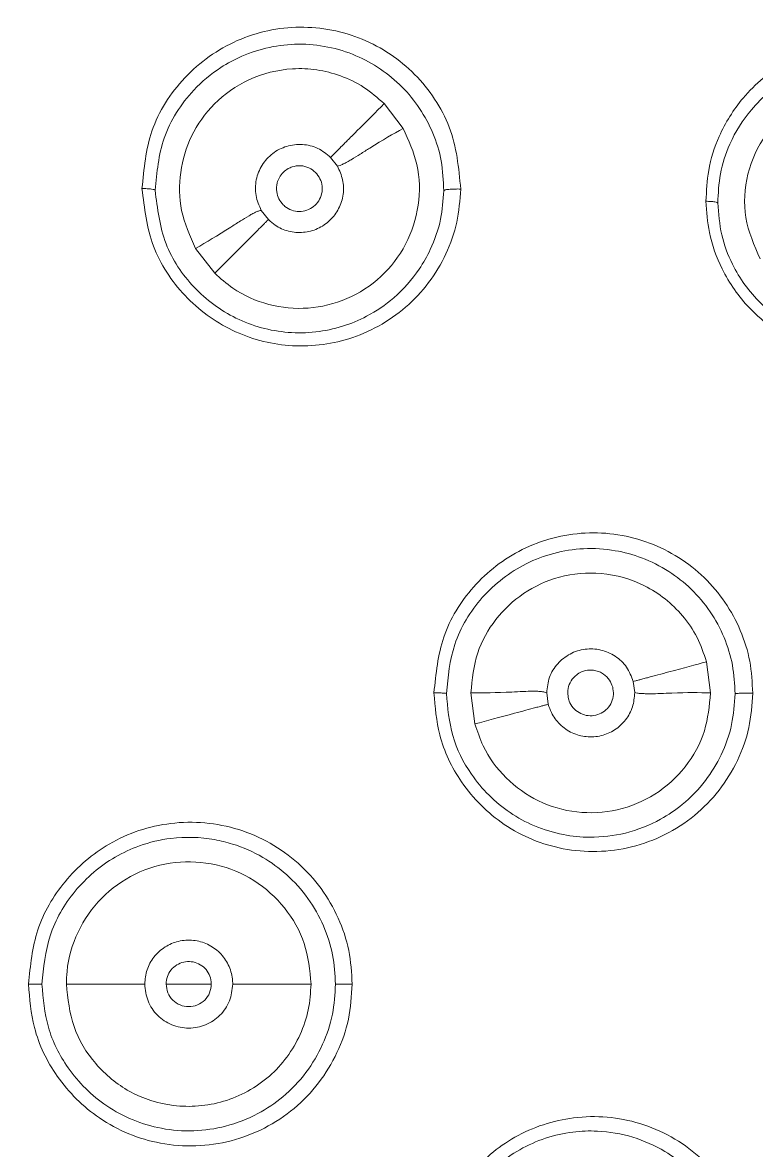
# Model space of a CAD drawing. Extents: x 11377 to 14537, y 53 to 2368.
# Drawn here: x 12583.57 to 12598.57, y 973.21 to 996.26 of the extents above; entities that cross this region are included whole.
import ezdxf

# ---------------------------------------------------------------- set-up
doc = ezdxf.new("R2010")
doc.units = 0
doc.header["$LTSCALE"] = 10
doc.header["$MEASUREMENT"] = 0
doc.layers.get('0').update_dxf_attribs({"linetype": 'CONTINUOUS'})

# ---------------------------------------------------------------- blocks, each defined once
blk = doc.blocks.new('TYJKT')
at = {"color": 7, "linetype": 'Continuous', "lineweight": 15}
for p, q in [((5050.808, 1209.645), (5050.416, 1210.154)), ((5049.322, 1209.056), (5049.463, 1208.875)), ((5048.05, 1207.784), (5047.905, 1207.972)), ((5046.564, 1207.195), (5046.954, 1206.687)), ((5057.089, 1198.109), (5057.004, 1198.746)), ((5055.508, 1198.342), (5055.539, 1198.115)), ((5052.189, 1198.109), (5052.272, 1197.475)), ((5053.77, 1197.876), (5053.739, 1198.112))]:
    blk.add_line(p, q, dxfattribs=at)
at = {"color": 8, "linetype": 'Continuous', "lineweight": 15}
blk.add_line((5045.961, 1192.152), (5046.883, 1192.152), dxfattribs=at)
at = {"color": 7, "linetype": 'Continuous', "lineweight": 15}
for radius in [44.127, 43.878, 43.682]:
    blk.add_circle((5032.423, 1192.156), radius, dxfattribs=at)
for points, knots in [([(5080.32, 1192.19), (5080.29, 1193.747), (5080.23, 1196.901), (5079.518, 1201.498), (5078.451, 1205.833), (5077.094, 1209.743), (5075.553, 1213.227), (5073.81, 1216.469), (5071.923, 1219.421), (5069.945, 1222.064), (5067.988, 1224.356), (5065.967, 1226.452), (5063.903, 1228.346), (5061.808, 1230.058), (5059.708, 1231.593), (5057.477, 1233.043), (5055.158, 1234.372), (5052.92, 1235.494), (5051.189, 1236.256), (5050.016, 1236.728), (5049.309, 1236.999), (5048.718, 1237.215), (5048.212, 1237.394), (5047.62, 1237.597), (5046.753, 1237.879), (5045.449, 1238.271), (5043.682, 1238.737), (5041.441, 1239.229), (5038.718, 1239.673), (5035.657, 1240), (5033.502, 1240.029), (5032.422, 1240.044)], [0, 0, 0, 0, 0.062035, 0.125678, 0.18495, 0.239868, 0.290447, 0.336696, 0.386473, 0.430011, 0.468196, 0.506555, 0.546043, 0.579817, 0.614377, 0.649724, 0.685856, 0.720887, 0.749474, 0.761229, 0.77129, 0.779657, 0.78633, 0.792694, 0.804595, 0.822686, 0.846968, 0.877442, 0.914107, 0.956964, 1, 1, 1, 1]), ([(5032.423, 1239.954), (5032.654, 1239.953), (5033.116, 1239.951), (5033.807, 1239.935), (5034.497, 1239.911), (5035.186, 1239.876), (5035.872, 1239.832), (5036.556, 1239.777), (5037.238, 1239.714), (5037.917, 1239.641), (5038.594, 1239.558), (5039.268, 1239.466), (5039.939, 1239.365), (5040.607, 1239.254), (5041.272, 1239.135), (5043.194, 1238.761), (5046.507, 1237.93), (5050.945, 1236.334), (5055.335, 1234.237), (5059.42, 1231.761), (5062.735, 1229.258), (5065.11, 1227.153), (5067.427, 1224.885), (5069.962, 1222.007), (5072.295, 1218.761), (5073.932, 1216.088), (5075.078, 1213.979), (5076.058, 1211.943), (5076.827, 1210.136), (5077.435, 1208.539), (5077.922, 1207.126), (5078.359, 1205.717), (5078.747, 1204.313), (5079.087, 1202.917), (5079.38, 1201.531), (5079.628, 1200.155), (5079.833, 1198.792), (5079.995, 1197.443), (5080.117, 1196.109), (5080.199, 1194.792), (5080.245, 1193.492), (5080.245, 1192.632), (5080.245, 1192.205)], [0, 0, 0, 0, 0.009233, 0.018446, 0.02764, 0.036815, 0.04597, 0.055105, 0.064221, 0.073317, 0.082394, 0.091451, 0.100489, 0.109506, 0.118504, 0.127483, 0.187679, 0.254722, 0.315534, 0.381728, 0.44518, 0.481169, 0.508419, 0.574675, 0.634042, 0.667861, 0.699807, 0.729878, 0.758077, 0.778231, 0.798129, 0.81777, 0.837153, 0.856279, 0.875147, 0.893757, 0.912109, 0.930203, 0.948039, 0.965617, 0.982937, 1, 1, 1, 1]), ([(5066.552, 1162.157), (5069.416, 1165.416), (5071.811, 1169.088), (5075.465, 1176.96), (5076.724, 1181.159), (5078.005, 1189.742), (5078.026, 1194.126), (5076.829, 1202.721), (5075.611, 1206.933), (5072.034, 1214.84), (5069.675, 1218.535), (5064.01, 1225.109), (5060.703, 1227.987), (5053.41, 1232.692), (5049.425, 1234.518), (5041.1, 1236.97), (5036.762, 1237.596), (5028.083, 1237.596), (5023.744, 1236.97), (5015.419, 1234.518), (5011.434, 1232.691), (5004.142, 1227.986), (5000.835, 1225.108), (4995.169, 1218.534), (4992.811, 1214.839), (4989.234, 1206.932), (4988.015, 1202.721), (4986.819, 1194.125), (4986.84, 1189.742), (4988.121, 1181.158), (4989.38, 1176.959), (4993.034, 1169.087), (4995.429, 1165.415), (4998.294, 1162.156)], [0, 0, 0, 0, 0.0625, 0.0625, 0.125, 0.125, 0.1875, 0.1875, 0.25, 0.25, 0.3125, 0.3125, 0.375, 0.375, 0.4375, 0.4375, 0.5, 0.5, 0.5625, 0.5625, 0.625, 0.625, 0.6875, 0.6875, 0.75, 0.75, 0.8125, 0.8125, 0.875, 0.875, 0.9375, 0.9375, 1, 1, 1, 1]), ([(5065.923, 1162.708), (5066.068, 1162.874), (5066.357, 1163.205), (5066.78, 1163.711), (5067.197, 1164.221), (5067.606, 1164.738), (5068.007, 1165.26), (5068.4, 1165.789), (5068.786, 1166.323), (5069.163, 1166.863), (5069.989, 1168.082), (5071.192, 1170.029), (5072.652, 1172.808), (5073.928, 1175.718), (5075.012, 1178.773), (5075.879, 1181.926), (5076.734, 1186.27), (5077.193, 1191.836), (5076.738, 1198.529), (5075.298, 1205.031), (5072.958, 1211.136), (5069.854, 1216.68), (5066.144, 1221.556), (5061.894, 1225.813), (5057.07, 1229.501), (5051.605, 1232.594), (5045.564, 1234.949), (5039.104, 1236.425), (5032.423, 1236.928), (5025.741, 1236.425), (5019.281, 1234.949), (5013.24, 1232.594), (5007.775, 1229.501), (5002.952, 1225.813), (4998.701, 1221.556), (4994.991, 1216.68), (4991.887, 1211.136), (4989.547, 1205.031), (4988.107, 1198.529), (4987.652, 1191.836), (4988.111, 1186.27), (4988.966, 1181.926), (4989.833, 1178.773), (4990.917, 1175.718), (4992.192, 1172.808), (4993.652, 1170.029), (4994.948, 1167.933), (4995.98, 1166.429), (4996.677, 1165.469), (4997.399, 1164.528), (4998.145, 1163.606), (4998.663, 1163.007), (4998.922, 1162.708)], [0, 0, 0, 0, 0.003229, 0.006456, 0.009681, 0.012905, 0.016128, 0.019352, 0.022577, 0.025803, 0.029032, 0.044201, 0.059373, 0.07509, 0.090809, 0.106933, 0.12306, 0.155772, 0.188607, 0.221197, 0.253189, 0.284268, 0.314175, 0.342874, 0.372343, 0.403057, 0.434778, 0.467206, 0.5, 0.532794, 0.565223, 0.596943, 0.627658, 0.657126, 0.685825, 0.715732, 0.746811, 0.778804, 0.811393, 0.844229, 0.876941, 0.893065, 0.909192, 0.924908, 0.940628, 0.955797, 0.970969, 0.976778, 0.982582, 0.988384, 0.994188, 1, 1, 1, 1]), ([(5032.423, 1236.583), (5044.205, 1236.583), (5055.506, 1231.903), (5072.169, 1215.24), (5076.85, 1203.939), (5076.85, 1180.374), (5072.169, 1169.073), (5055.506, 1152.41), (5044.205, 1147.729), (5032.423, 1147.729)], [0, 0, 0, 0, 0.25, 0.25, 0.5, 0.5, 0.75, 0.75, 1, 1, 1, 1]), ([(5051.982, 1208.408), (5051.941, 1208.841), (5051.878, 1209.49), (5051.465, 1210.26), (5051.055, 1210.766), (5050.553, 1211.183), (5049.976, 1211.49), (5049.349, 1211.68), (5048.692, 1211.738), (5048.036, 1211.667), (5047.196, 1211.394), (5046.293, 1210.751), (5045.586, 1209.652), (5045.506, 1208.82), (5045.467, 1208.419)], [0, 0, 0, 0, 0.124815, 0.187342, 0.249807, 0.312205, 0.374775, 0.437838, 0.501207, 0.565334, 0.629637, 0.758349, 0.883689, 1, 1, 1, 1]), ([(5051.982, 1208.408), (5051.941, 1208.841), (5051.878, 1209.49), (5051.465, 1210.26), (5051.055, 1210.766), (5050.553, 1211.183), (5049.976, 1211.49), (5049.349, 1211.68), (5048.692, 1211.738), (5048.036, 1211.667), (5047.196, 1211.394), (5046.293, 1210.751), (5045.586, 1209.652), (5045.506, 1208.82), (5045.467, 1208.419)], [0, 0, 0, 0, 0.124815, 0.187342, 0.249807, 0.312205, 0.374775, 0.437838, 0.501207, 0.565334, 0.629637, 0.758349, 0.883689, 1, 1, 1, 1]), ([(5045.736, 1208.384), (5045.771, 1208.747), (5045.843, 1209.5), (5046.397, 1210.357), (5047.002, 1210.867), (5047.704, 1211.246), (5048.47, 1211.41), (5049.267, 1211.333), (5050.018, 1211.101), (5050.835, 1210.551), (5051.374, 1209.732), (5051.609, 1208.981), (5051.627, 1208.578), (5051.636, 1208.374)], [0, 0, 0, 0, 0.116629, 0.241509, 0.319396, 0.372872, 0.499865, 0.565299, 0.629026, 0.750161, 0.870804, 0.934365, 1, 1, 1, 1]), ([(5045.736, 1208.384), (5045.771, 1208.747), (5045.843, 1209.5), (5046.397, 1210.357), (5047.002, 1210.867), (5047.704, 1211.246), (5048.47, 1211.41), (5049.267, 1211.333), (5050.018, 1211.101), (5050.835, 1210.551), (5051.374, 1209.732), (5051.609, 1208.981), (5051.627, 1208.578), (5051.636, 1208.374)], [0, 0, 0, 0, 0.116629, 0.241509, 0.319396, 0.372872, 0.499865, 0.565299, 0.629026, 0.750161, 0.870804, 0.934365, 1, 1, 1, 1]), ([(5063.409, 1208.139), (5063.392, 1208.426), (5063.357, 1209.001), (5063.015, 1209.812), (5062.483, 1210.506), (5061.776, 1211.035), (5060.952, 1211.354), (5060.096, 1211.437), (5059.309, 1211.306), (5058.491, 1210.962), (5057.761, 1210.364), (5057.263, 1209.561), (5057.026, 1208.828), (5057.004, 1208.371), (5056.994, 1208.159)], [0, 0, 0, 0, 0.083765, 0.167551, 0.251348, 0.335879, 0.422151, 0.508689, 0.588874, 0.658784, 0.774264, 0.866067, 0.93792, 1, 1, 1, 1]), ([(5063.409, 1208.139), (5063.392, 1208.426), (5063.357, 1209.001), (5063.015, 1209.812), (5062.483, 1210.506), (5061.776, 1211.035), (5060.952, 1211.354), (5060.096, 1211.437), (5059.309, 1211.306), (5058.491, 1210.962), (5057.761, 1210.364), (5057.263, 1209.561), (5057.026, 1208.828), (5057.004, 1208.371), (5056.994, 1208.159)], [0, 0, 0, 0, 0.083765, 0.167551, 0.251348, 0.335879, 0.422151, 0.508689, 0.588874, 0.658784, 0.774264, 0.866067, 0.93792, 1, 1, 1, 1]), ([(5057.236, 1208.124), (5057.245, 1208.323), (5057.266, 1208.738), (5057.483, 1209.4), (5057.928, 1210.116), (5058.623, 1210.687), (5059.378, 1210.984), (5060.104, 1211.085), (5060.83, 1211.009), (5061.57, 1210.717), (5062.198, 1210.246), (5062.676, 1209.621), (5062.987, 1208.89), (5063.019, 1208.37), (5063.035, 1208.106)], [0, 0, 0, 0, 0.064469, 0.13432, 0.225854, 0.340655, 0.427882, 0.493459, 0.582909, 0.66509, 0.750044, 0.832702, 0.915029, 1, 1, 1, 1]), ([(5057.236, 1208.124), (5057.245, 1208.323), (5057.266, 1208.738), (5057.483, 1209.4), (5057.928, 1210.116), (5058.623, 1210.687), (5059.378, 1210.984), (5060.104, 1211.085), (5060.83, 1211.009), (5061.57, 1210.717), (5062.198, 1210.246), (5062.676, 1209.621), (5062.987, 1208.89), (5063.019, 1208.37), (5063.035, 1208.106)], [0, 0, 0, 0, 0.064469, 0.13432, 0.225854, 0.340655, 0.427882, 0.493459, 0.582909, 0.66509, 0.750044, 0.832702, 0.915029, 1, 1, 1, 1]), ([(5050.416, 1210.154), (5050.283, 1210.272), (5050.015, 1210.509), (5049.537, 1210.733), (5049.043, 1210.861), (5048.4, 1210.889), (5047.646, 1210.698), (5046.927, 1210.194), (5046.448, 1209.519), (5046.219, 1208.758), (5046.226, 1207.944), (5046.449, 1207.449), (5046.564, 1207.195)], [0, 0, 0, 0, 0.075178, 0.150533, 0.220893, 0.291226, 0.422805, 0.546084, 0.661666, 0.772226, 0.882681, 1, 1, 1, 1]), ([(5062.171, 1209.331), (5062.086, 1209.46), (5061.916, 1209.72), (5061.567, 1210.035), (5061.17, 1210.284), (5060.726, 1210.447), (5060.258, 1210.52), (5059.622, 1210.487), (5058.871, 1210.212), (5058.183, 1209.569), (5057.801, 1208.735), (5057.739, 1207.812), (5057.98, 1207.258), (5058.1, 1206.981)], [0, 0, 0, 0, 0.061644, 0.124069, 0.187222, 0.25026, 0.315036, 0.380348, 0.511051, 0.638314, 0.7607, 0.880273, 1, 1, 1, 1]), ([(5050.416, 1210.154), (5050.249, 1209.986), (5050.044, 1209.78), (5049.707, 1209.442), (5049.577, 1209.312), (5049.482, 1209.216), (5049.437, 1209.171), (5049.407, 1209.141), (5049.38, 1209.114), (5049.346, 1209.08), (5049.332, 1209.066), (5049.322, 1209.056)], [0, 0, 0, 0, 0.6151129, 0.7552661, 0.8586591, 0.8945243, 0.9093953, 0.9234248, 0.9381121, 0.955015, 1, 1, 1, 1]), ([(5046.954, 1206.687), (5047.073, 1206.581), (5047.394, 1206.296), (5048.05, 1206.009), (5048.87, 1205.93), (5049.678, 1206.129), (5050.382, 1206.586), (5050.898, 1207.259), (5051.157, 1208.065), (5051.142, 1208.907), (5050.917, 1209.404), (5050.808, 1209.645)], [0, 0, 0, 0, 0.067292, 0.181553, 0.296079, 0.412718, 0.531395, 0.650657, 0.770588, 0.888738, 1, 1, 1, 1]), ([(5050.808, 1209.645), (5050.599, 1209.531), (5050.344, 1209.391), (5049.948, 1209.135), (5049.793, 1209.038), (5049.675, 1208.971), (5049.619, 1208.941), (5049.581, 1208.921), (5049.545, 1208.905), (5049.498, 1208.885), (5049.478, 1208.879), (5049.463, 1208.875)], [0, 0, 0, 0, 0.614065, 0.75352, 0.856559, 0.892581, 0.907671, 0.922015, 0.937076, 0.954357, 1, 1, 1, 1]), ([(5047.905, 1207.972), (5047.862, 1208.072), (5047.774, 1208.27), (5047.786, 1208.602), (5047.906, 1208.907), (5048.127, 1209.15), (5048.42, 1209.3), (5048.746, 1209.336), (5049.07, 1209.261), (5049.238, 1209.125), (5049.322, 1209.056)], [0, 0, 0, 0, 0.125, 0.25, 0.375, 0.5, 0.625, 0.75, 0.875, 1, 1, 1, 1]), ([(5049.463, 1208.875), (5049.504, 1208.784), (5049.587, 1208.603), (5049.594, 1208.295), (5049.503, 1208.005), (5049.319, 1207.756), (5049.065, 1207.585), (5048.765, 1207.506), (5048.461, 1207.532), (5048.215, 1207.638), (5048.095, 1207.744), (5048.05, 1207.784)], [0, 0, 0, 0, 0.114781, 0.229466, 0.347387, 0.4628, 0.581639, 0.696318, 0.815605, 0.930152, 1, 1, 1, 1]), ([(5049.014, 1208.748), (5048.971, 1208.783), (5048.882, 1208.855), (5048.709, 1208.895), (5048.561, 1208.875), (5048.444, 1208.823), (5048.351, 1208.754), (5048.273, 1208.652), (5048.219, 1208.515), (5048.211, 1208.361), (5048.257, 1208.203), (5048.322, 1208.125), (5048.354, 1208.087)], [0, 0, 0, 0, 0.112314, 0.233584, 0.353206, 0.41168, 0.49495, 0.589793, 0.670764, 0.794002, 0.899675, 1, 1, 1, 1]), ([(5049.014, 1208.748), (5049.048, 1208.707), (5049.115, 1208.626), (5049.157, 1208.47), (5049.148, 1208.311), (5049.086, 1208.164), (5048.98, 1208.045), (5048.839, 1207.968), (5048.681, 1207.942), (5048.524, 1207.969), (5048.416, 1208.029), (5048.365, 1208.076), (5048.354, 1208.087)], [0, 0, 0, 0, 0.107241, 0.214485, 0.321783, 0.429167, 0.536632, 0.644135, 0.751619, 0.859035, 0.966364, 1, 1, 1, 1]), ([(5045.467, 1208.419), (5045.516, 1208.018), (5045.612, 1207.218), (5046.297, 1206.181), (5047.281, 1205.454), (5048.479, 1205.132), (5049.527, 1205.252), (5050.317, 1205.591), (5050.873, 1205.979), (5051.346, 1206.48), (5051.697, 1207.073), (5051.931, 1207.724), (5051.965, 1208.18), (5051.982, 1208.408)], [0, 0, 0, 0, 0.118453, 0.236082, 0.353744, 0.471737, 0.594304, 0.659572, 0.727209, 0.795884, 0.864327, 0.93235, 1, 1, 1, 1]), ([(5045.736, 1208.384), (5045.733, 1208.388), (5045.726, 1208.397), (5045.667, 1208.409), (5045.578, 1208.417), (5045.504, 1208.419), (5045.467, 1208.419)], [0, 0, 0, 0, 0.232178, 0.487056, 0.749078, 1, 1, 1, 1]), ([(5045.467, 1208.419), (5045.516, 1208.018), (5045.612, 1207.218), (5046.297, 1206.181), (5047.281, 1205.454), (5048.479, 1205.132), (5049.527, 1205.252), (5050.317, 1205.591), (5050.873, 1205.979), (5051.346, 1206.48), (5051.697, 1207.073), (5051.931, 1207.724), (5051.965, 1208.18), (5051.982, 1208.408)], [0, 0, 0, 0, 0.118453, 0.236082, 0.353744, 0.471737, 0.594304, 0.659572, 0.727209, 0.795884, 0.864327, 0.93235, 1, 1, 1, 1]), ([(5045.736, 1208.384), (5045.733, 1208.388), (5045.726, 1208.397), (5045.667, 1208.409), (5045.578, 1208.417), (5045.504, 1208.419), (5045.467, 1208.419)], [0, 0, 0, 0, 0.232178, 0.487056, 0.749078, 1, 1, 1, 1]), ([(5051.636, 1208.374), (5051.621, 1208.179), (5051.591, 1207.764), (5051.401, 1207.224), (5051.091, 1206.672), (5050.662, 1206.188), (5050.109, 1205.812), (5049.392, 1205.514), (5048.457, 1205.407), (5047.372, 1205.702), (5046.492, 1206.357), (5045.871, 1207.286), (5045.782, 1208.011), (5045.736, 1208.384)], [0, 0, 0, 0, 0.0640727, 0.1361129, 0.1866229, 0.2733025, 0.3476047, 0.4062697, 0.5287627, 0.6491029, 0.7639602, 0.8786138, 1, 1, 1, 1]), ([(5051.636, 1208.374), (5051.621, 1208.179), (5051.591, 1207.764), (5051.401, 1207.224), (5051.091, 1206.672), (5050.662, 1206.188), (5050.109, 1205.812), (5049.392, 1205.514), (5048.457, 1205.407), (5047.372, 1205.702), (5046.492, 1206.357), (5045.871, 1207.286), (5045.782, 1208.011), (5045.736, 1208.384)], [0, 0, 0, 0, 0.0640727, 0.1361129, 0.1866229, 0.2733025, 0.3476047, 0.4062697, 0.5287627, 0.6491029, 0.7639602, 0.8786138, 1, 1, 1, 1]), ([(5051.982, 1208.408), (5051.963, 1208.409), (5051.922, 1208.41), (5051.859, 1208.409), (5051.796, 1208.407), (5051.739, 1208.403), (5051.692, 1208.397), (5051.659, 1208.39), (5051.639, 1208.382), (5051.637, 1208.376), (5051.636, 1208.374)], [0, 0, 0, 0, 0.11475, 0.237859, 0.367239, 0.500002, 0.632765, 0.762144, 0.885249, 1, 1, 1, 1]), ([(5051.982, 1208.408), (5051.963, 1208.409), (5051.922, 1208.41), (5051.859, 1208.409), (5051.796, 1208.407), (5051.739, 1208.403), (5051.692, 1208.397), (5051.659, 1208.39), (5051.639, 1208.382), (5051.637, 1208.376), (5051.636, 1208.374)], [0, 0, 0, 0, 0.11475, 0.237859, 0.367239, 0.500002, 0.632765, 0.762144, 0.885249, 1, 1, 1, 1]), ([(5056.994, 1208.159), (5057.009, 1207.945), (5057.042, 1207.469), (5057.319, 1206.701), (5057.9, 1205.866), (5058.726, 1205.289), (5059.592, 1205.016), (5060.353, 1204.959), (5061.135, 1205.091), (5061.878, 1205.419), (5062.523, 1205.93), (5063.013, 1206.585), (5063.337, 1207.335), (5063.385, 1207.873), (5063.409, 1208.139)], [0, 0, 0, 0, 0.06379, 0.141834, 0.238562, 0.360874, 0.433256, 0.509902, 0.589915, 0.672938, 0.756303, 0.838991, 0.920421, 1, 1, 1, 1]), ([(5057.236, 1208.124), (5057.233, 1208.128), (5057.227, 1208.137), (5057.176, 1208.148), (5057.097, 1208.156), (5057.028, 1208.158), (5056.994, 1208.159)], [0, 0, 0, 0, 0.227819, 0.479385, 0.742184, 1, 1, 1, 1]), ([(5056.994, 1208.159), (5057.009, 1207.945), (5057.042, 1207.469), (5057.319, 1206.701), (5057.9, 1205.866), (5058.726, 1205.289), (5059.592, 1205.016), (5060.353, 1204.959), (5061.135, 1205.091), (5061.878, 1205.419), (5062.523, 1205.93), (5063.013, 1206.585), (5063.337, 1207.335), (5063.385, 1207.873), (5063.409, 1208.139)], [0, 0, 0, 0, 0.06379, 0.141834, 0.238562, 0.360874, 0.433256, 0.509902, 0.589915, 0.672938, 0.756303, 0.838991, 0.920421, 1, 1, 1, 1]), ([(5057.236, 1208.124), (5057.233, 1208.128), (5057.227, 1208.137), (5057.176, 1208.148), (5057.097, 1208.156), (5057.028, 1208.158), (5056.994, 1208.159)], [0, 0, 0, 0, 0.227819, 0.479385, 0.742184, 1, 1, 1, 1]), ([(5047.905, 1207.972), (5047.893, 1207.971), (5047.875, 1207.968), (5047.835, 1207.955), (5047.804, 1207.942), (5047.77, 1207.926), (5047.72, 1207.9), (5047.613, 1207.841), (5047.457, 1207.744), (5047.06, 1207.484), (5046.786, 1207.324), (5046.564, 1207.195)], [0, 0, 0, 0, 0.048194, 0.068081, 0.086398, 0.104227, 0.122558, 0.163375, 0.269185, 0.405589, 1, 1, 1, 1]), ([(5063.035, 1208.106), (5063.014, 1207.874), (5062.972, 1207.386), (5062.681, 1206.705), (5062.231, 1206.106), (5061.648, 1205.646), (5060.977, 1205.349), (5060.266, 1205.23), (5059.579, 1205.284), (5058.828, 1205.523), (5058.081, 1206.026), (5057.555, 1206.755), (5057.285, 1207.476), (5057.252, 1207.906), (5057.236, 1208.124)], [0, 0, 0, 0, 0.076819, 0.161353, 0.244237, 0.327864, 0.411127, 0.491297, 0.569345, 0.640283, 0.751595, 0.858609, 0.928367, 1, 1, 1, 1]), ([(5063.035, 1208.106), (5063.014, 1207.874), (5062.972, 1207.386), (5062.681, 1206.705), (5062.231, 1206.106), (5061.648, 1205.646), (5060.977, 1205.349), (5060.266, 1205.23), (5059.579, 1205.284), (5058.828, 1205.523), (5058.081, 1206.026), (5057.555, 1206.755), (5057.285, 1207.476), (5057.252, 1207.906), (5057.236, 1208.124)], [0, 0, 0, 0, 0.076819, 0.161353, 0.244237, 0.327864, 0.411127, 0.491297, 0.569345, 0.640283, 0.751595, 0.858609, 0.928367, 1, 1, 1, 1]), ([(5048.05, 1207.784), (5048.043, 1207.776), (5048.032, 1207.766), (5048.004, 1207.738), (5047.982, 1207.716), (5047.956, 1207.69), (5047.916, 1207.65), (5047.83, 1207.564), (5047.7, 1207.433), (5047.361, 1207.094), (5047.136, 1206.87), (5046.954, 1206.687)], [0, 0, 0, 0, 0.047037, 0.066403, 0.084285, 0.1018, 0.119952, 0.16076, 0.267351, 0.404862, 1, 1, 1, 1]), ([(5057.95, 1198.104), (5057.939, 1198.322), (5057.916, 1198.76), (5057.714, 1199.392), (5057.401, 1199.975), (5056.97, 1200.483), (5056.447, 1200.896), (5055.847, 1201.194), (5055.198, 1201.365), (5054.524, 1201.4), (5053.858, 1201.296), (5053.043, 1200.991), (5052.207, 1200.343), (5051.554, 1199.288), (5051.474, 1198.499), (5051.434, 1198.11)], [0, 0, 0, 0, 0.063459, 0.126976, 0.190845, 0.254851, 0.319545, 0.384453, 0.450014, 0.515936, 0.5822, 0.647959, 0.771387, 0.887386, 1, 1, 1, 1]), ([(5057.95, 1198.104), (5057.939, 1198.322), (5057.916, 1198.76), (5057.714, 1199.392), (5057.401, 1199.975), (5056.97, 1200.483), (5056.447, 1200.896), (5055.847, 1201.194), (5055.198, 1201.365), (5054.524, 1201.4), (5053.858, 1201.296), (5053.043, 1200.991), (5052.207, 1200.343), (5051.554, 1199.288), (5051.474, 1198.499), (5051.434, 1198.11)], [0, 0, 0, 0, 0.063459, 0.126976, 0.190845, 0.254851, 0.319545, 0.384453, 0.450014, 0.515936, 0.5822, 0.647959, 0.771387, 0.887386, 1, 1, 1, 1]), ([(5051.689, 1198.097), (5051.722, 1198.438), (5051.793, 1199.154), (5052.381, 1200.114), (5053.146, 1200.705), (5053.884, 1200.982), (5054.502, 1201.079), (5055.113, 1201.042), (5055.704, 1200.881), (5056.232, 1200.616), (5056.707, 1200.241), (5057.094, 1199.783), (5057.379, 1199.253), (5057.558, 1198.681), (5057.579, 1198.287), (5057.589, 1198.091)], [0, 0, 0, 0, 0.109111, 0.22871, 0.352164, 0.417785, 0.48463, 0.555359, 0.615992, 0.682819, 0.74543, 0.81009, 0.874017, 0.937285, 1, 1, 1, 1]), ([(5051.689, 1198.097), (5051.722, 1198.438), (5051.793, 1199.154), (5052.381, 1200.114), (5053.146, 1200.705), (5053.884, 1200.982), (5054.502, 1201.079), (5055.113, 1201.042), (5055.704, 1200.881), (5056.232, 1200.616), (5056.707, 1200.241), (5057.094, 1199.783), (5057.379, 1199.253), (5057.558, 1198.681), (5057.579, 1198.287), (5057.589, 1198.091)], [0, 0, 0, 0, 0.109111, 0.22871, 0.352164, 0.417785, 0.48463, 0.555359, 0.615992, 0.682819, 0.74543, 0.81009, 0.874017, 0.937285, 1, 1, 1, 1]), ([(5057.004, 1198.746), (5056.948, 1198.915), (5056.834, 1199.254), (5056.533, 1199.687), (5056.168, 1200.045), (5055.626, 1200.39), (5054.877, 1200.602), (5054.003, 1200.525), (5053.251, 1200.18), (5052.672, 1199.635), (5052.27, 1198.927), (5052.217, 1198.387), (5052.189, 1198.109)], [0, 0, 0, 0, 0.0751783, 0.1505331, 0.2208929, 0.291226, 0.422805, 0.5460836, 0.6616664, 0.7722263, 0.8826812, 1, 1, 1, 1]), ([(5053.739, 1198.112), (5053.751, 1198.22), (5053.774, 1198.435), (5053.951, 1198.717), (5054.207, 1198.921), (5054.52, 1199.021), (5054.849, 1199.005), (5055.149, 1198.873), (5055.392, 1198.646), (5055.469, 1198.443), (5055.508, 1198.342)], [0, 0, 0, 0, 0.125, 0.25, 0.375, 0.5, 0.625, 0.75, 0.875, 1, 1, 1, 1]), ([(5057.004, 1198.746), (5056.776, 1198.684), (5056.495, 1198.608), (5056.035, 1198.484), (5055.857, 1198.436), (5055.726, 1198.401), (5055.665, 1198.384), (5055.624, 1198.373), (5055.587, 1198.364), (5055.54, 1198.351), (5055.522, 1198.346), (5055.508, 1198.342)], [0, 0, 0, 0, 0.615113, 0.755266, 0.858659, 0.894524, 0.909395, 0.923425, 0.938112, 0.955015, 1, 1, 1, 1]), ([(5055.087, 1198.229), (5055.069, 1198.278), (5055.03, 1198.382), (5054.924, 1198.484), (5054.815, 1198.543), (5054.719, 1198.572), (5054.594, 1198.58), (5054.463, 1198.55), (5054.355, 1198.486), (5054.265, 1198.401), (5054.191, 1198.281), (5054.159, 1198.127), (5054.177, 1198.029), (5054.185, 1197.987)], [0, 0, 0, 0, 0.106544, 0.226055, 0.291039, 0.359356, 0.431029, 0.544948, 0.630416, 0.686203, 0.79701, 0.914411, 1, 1, 1, 1]), ([(5055.087, 1198.229), (5055.096, 1198.177), (5055.113, 1198.073), (5055.072, 1197.918), (5054.985, 1197.784), (5054.858, 1197.687), (5054.706, 1197.638), (5054.546, 1197.641), (5054.396, 1197.697), (5054.273, 1197.8), (5054.209, 1197.906), (5054.189, 1197.972), (5054.185, 1197.987)], [0, 0, 0, 0, 0.107241, 0.214485, 0.321783, 0.429167, 0.536631, 0.644135, 0.751619, 0.859036, 0.966364, 1, 1, 1, 1]), ([(5051.434, 1198.11), (5051.458, 1197.821), (5051.511, 1197.177), (5051.98, 1196.203), (5052.692, 1195.493), (5053.441, 1195.09), (5054.085, 1194.899), (5054.775, 1194.842), (5055.484, 1194.936), (5056.165, 1195.188), (5056.774, 1195.583), (5057.281, 1196.101), (5057.656, 1196.715), (5057.902, 1197.392), (5057.934, 1197.867), (5057.95, 1198.104)], [0, 0, 0, 0, 0.084153, 0.187926, 0.308329, 0.372708, 0.43731, 0.505781, 0.576733, 0.648456, 0.719876, 0.790766, 0.861225, 0.930779, 1, 1, 1, 1]), ([(5051.434, 1198.11), (5051.469, 1198.109), (5051.541, 1198.109), (5051.625, 1198.106), (5051.679, 1198.102), (5051.686, 1198.098), (5051.689, 1198.097)], [0, 0, 0, 0, 0.254848, 0.5174272, 0.7704501, 1, 1, 1, 1]), ([(5051.434, 1198.11), (5051.458, 1197.821), (5051.511, 1197.177), (5051.98, 1196.203), (5052.692, 1195.493), (5053.441, 1195.09), (5054.085, 1194.899), (5054.775, 1194.842), (5055.484, 1194.936), (5056.165, 1195.188), (5056.774, 1195.583), (5057.281, 1196.101), (5057.656, 1196.715), (5057.902, 1197.392), (5057.934, 1197.867), (5057.95, 1198.104)], [0, 0, 0, 0, 0.084153, 0.187926, 0.308329, 0.372708, 0.43731, 0.505781, 0.576733, 0.648456, 0.719876, 0.790766, 0.861225, 0.930779, 1, 1, 1, 1]), ([(5051.434, 1198.11), (5051.469, 1198.109), (5051.541, 1198.109), (5051.625, 1198.106), (5051.679, 1198.102), (5051.686, 1198.098), (5051.689, 1198.097)], [0, 0, 0, 0, 0.254848, 0.5174272, 0.7704501, 1, 1, 1, 1]), ([(5057.589, 1198.091), (5057.574, 1197.88), (5057.545, 1197.45), (5057.328, 1196.844), (5056.988, 1196.284), (5056.559, 1195.842), (5056.008, 1195.468), (5055.368, 1195.217), (5054.683, 1195.136), (5054.052, 1195.198), (5053.497, 1195.368), (5052.82, 1195.733), (5052.204, 1196.349), (5051.768, 1197.222), (5051.715, 1197.805), (5051.689, 1198.097)], [0, 0, 0, 0, 0.06802, 0.138974, 0.205998, 0.280312, 0.33866, 0.423635, 0.50374, 0.563207, 0.63063, 0.692179, 0.812463, 0.906393, 1, 1, 1, 1]), ([(5057.589, 1198.091), (5057.574, 1197.88), (5057.545, 1197.45), (5057.328, 1196.844), (5056.988, 1196.284), (5056.559, 1195.842), (5056.008, 1195.468), (5055.368, 1195.217), (5054.683, 1195.136), (5054.052, 1195.198), (5053.497, 1195.368), (5052.82, 1195.733), (5052.204, 1196.349), (5051.768, 1197.222), (5051.715, 1197.805), (5051.689, 1198.097)], [0, 0, 0, 0, 0.06802, 0.138974, 0.205998, 0.280312, 0.33866, 0.423635, 0.50374, 0.563207, 0.63063, 0.692179, 0.812463, 0.906393, 1, 1, 1, 1]), ([(5053.739, 1198.112), (5053.727, 1198.117), (5053.711, 1198.124), (5053.67, 1198.131), (5053.636, 1198.136), (5053.599, 1198.139), (5053.543, 1198.142), (5053.42, 1198.144), (5053.237, 1198.138), (5052.762, 1198.112), (5052.446, 1198.11), (5052.189, 1198.109)], [0, 0, 0, 0, 0.048197, 0.068085, 0.086403, 0.104231, 0.122562, 0.163378, 0.269185, 0.405588, 1, 1, 1, 1]), ([(5052.272, 1197.475), (5052.323, 1197.324), (5052.458, 1196.915), (5052.883, 1196.339), (5053.553, 1195.861), (5054.353, 1195.629), (5055.191, 1195.674), (5055.974, 1195.998), (5056.601, 1196.567), (5057.01, 1197.303), (5057.063, 1197.846), (5057.089, 1198.109)], [0, 0, 0, 0, 0.067292, 0.181553, 0.296078, 0.412718, 0.531395, 0.650657, 0.770588, 0.888738, 1, 1, 1, 1]), ([(5055.539, 1198.115), (5055.53, 1198.016), (5055.511, 1197.817), (5055.363, 1197.547), (5055.139, 1197.341), (5054.855, 1197.218), (5054.55, 1197.197), (5054.251, 1197.278), (5054, 1197.453), (5053.84, 1197.668), (5053.789, 1197.819), (5053.77, 1197.876)], [0, 0, 0, 0, 0.114781, 0.229466, 0.347387, 0.4628, 0.581639, 0.696318, 0.815605, 0.930153, 1, 1, 1, 1]), ([(5057.089, 1198.109), (5056.851, 1198.115), (5056.56, 1198.121), (5056.089, 1198.097), (5055.907, 1198.091), (5055.771, 1198.092), (5055.707, 1198.094), (5055.665, 1198.096), (5055.626, 1198.1), (5055.575, 1198.106), (5055.554, 1198.111), (5055.539, 1198.115)], [0, 0, 0, 0, 0.614065, 0.753521, 0.856561, 0.892582, 0.907673, 0.922018, 0.937077, 0.954358, 1, 1, 1, 1]), ([(5057.589, 1198.091), (5057.59, 1198.092), (5057.592, 1198.094), (5057.613, 1198.097), (5057.648, 1198.1), (5057.697, 1198.102), (5057.757, 1198.104), (5057.823, 1198.105), (5057.888, 1198.105), (5057.93, 1198.104), (5057.95, 1198.104)], [0, 0, 0, 0, 0.113983, 0.236816, 0.366367, 0.499594, 0.632877, 0.762604, 0.885702, 1, 1, 1, 1]), ([(5057.589, 1198.091), (5057.59, 1198.092), (5057.592, 1198.094), (5057.613, 1198.097), (5057.648, 1198.1), (5057.697, 1198.102), (5057.757, 1198.104), (5057.823, 1198.105), (5057.888, 1198.105), (5057.93, 1198.104), (5057.95, 1198.104)], [0, 0, 0, 0, 0.113983, 0.236816, 0.366367, 0.499594, 0.632877, 0.762604, 0.885702, 1, 1, 1, 1]), ([(5053.77, 1197.876), (5053.76, 1197.874), (5053.746, 1197.87), (5053.708, 1197.86), (5053.677, 1197.851), (5053.641, 1197.842), (5053.588, 1197.827), (5053.47, 1197.796), (5053.291, 1197.748), (5052.828, 1197.624), (5052.522, 1197.542), (5052.272, 1197.475)], [0, 0, 0, 0, 0.047039, 0.066405, 0.084288, 0.101802, 0.119954, 0.160761, 0.267351, 0.404862, 1, 1, 1, 1]), ([(5049.764, 1192.156), (5049.75, 1192.388), (5049.723, 1192.851), (5049.495, 1193.517), (5049.147, 1194.125), (5048.671, 1194.645), (5048.099, 1195.058), (5047.45, 1195.337), (5046.757, 1195.476), (5046.063, 1195.464), (5045.398, 1195.315), (5044.628, 1194.967), (5043.858, 1194.308), (5043.261, 1193.288), (5043.186, 1192.533), (5043.148, 1192.156)], [0, 0, 0, 0, 0.066694, 0.133485, 0.200781, 0.268168, 0.335878, 0.403673, 0.471748, 0.539425, 0.603882, 0.668344, 0.782983, 0.891936, 1, 1, 1, 1]), ([(5049.764, 1192.156), (5049.75, 1192.388), (5049.723, 1192.851), (5049.495, 1193.517), (5049.147, 1194.125), (5048.671, 1194.645), (5048.099, 1195.058), (5047.45, 1195.337), (5046.757, 1195.476), (5046.063, 1195.464), (5045.398, 1195.315), (5044.628, 1194.967), (5043.858, 1194.308), (5043.261, 1193.288), (5043.186, 1192.533), (5043.148, 1192.156)], [0, 0, 0, 0, 0.066694, 0.133485, 0.200781, 0.268168, 0.335878, 0.403673, 0.471748, 0.539425, 0.603882, 0.668344, 0.782983, 0.891936, 1, 1, 1, 1]), ([(5043.423, 1192.156), (5043.456, 1192.492), (5043.523, 1193.178), (5044.063, 1194.105), (5044.75, 1194.693), (5045.444, 1195.014), (5046.13, 1195.176), (5046.785, 1195.158), (5047.416, 1195.004), (5047.924, 1194.78), (5048.448, 1194.399), (5048.875, 1193.925), (5049.192, 1193.363), (5049.387, 1192.765), (5049.411, 1192.357), (5049.423, 1192.156)], [0, 0, 0, 0, 0.106292, 0.217154, 0.33176, 0.389809, 0.460672, 0.555804, 0.59633, 0.668384, 0.731823, 0.802194, 0.870324, 0.936247, 1, 1, 1, 1]), ([(5043.423, 1192.156), (5043.456, 1192.492), (5043.523, 1193.178), (5044.063, 1194.105), (5044.75, 1194.693), (5045.444, 1195.014), (5046.13, 1195.176), (5046.785, 1195.158), (5047.416, 1195.004), (5047.924, 1194.78), (5048.448, 1194.399), (5048.875, 1193.925), (5049.192, 1193.363), (5049.387, 1192.765), (5049.411, 1192.357), (5049.423, 1192.156)], [0, 0, 0, 0, 0.106292, 0.217154, 0.33176, 0.389809, 0.460672, 0.555804, 0.59633, 0.668384, 0.731823, 0.802194, 0.870324, 0.936247, 1, 1, 1, 1]), ([(5048.923, 1192.156), (5048.895, 1192.438), (5048.84, 1192.998), (5048.411, 1193.744), (5047.781, 1194.312), (5046.992, 1194.638), (5046.137, 1194.689), (5045.31, 1194.45), (5044.609, 1193.947), (5044.12, 1193.245), (5043.937, 1192.608), (5043.925, 1192.243), (5043.923, 1192.156)], [0, 0, 0, 0, 0.107049, 0.213313, 0.32058, 0.427898, 0.535092, 0.644604, 0.752446, 0.860334, 0.966855, 1, 1, 1, 1]), ([(5045.523, 1192.156), (5045.533, 1192.255), (5045.553, 1192.453), (5045.702, 1192.723), (5045.927, 1192.927), (5046.212, 1193.048), (5046.518, 1193.069), (5046.815, 1192.983), (5047.068, 1192.809), (5047.245, 1192.557), (5047.316, 1192.327), (5047.321, 1192.191), (5047.323, 1192.156)], [0, 0, 0, 0, 0.105262, 0.210403, 0.319771, 0.424566, 0.5347, 0.639651, 0.748743, 0.855875, 0.962538, 1, 1, 1, 1]), ([(5045.96, 1192.156), (5045.966, 1192.208), (5045.976, 1192.312), (5046.055, 1192.45), (5046.172, 1192.555), (5046.319, 1192.615), (5046.476, 1192.623), (5046.628, 1192.579), (5046.756, 1192.487), (5046.847, 1192.358), (5046.881, 1192.24), (5046.883, 1192.172), (5046.883, 1192.156)], [0, 0, 0, 0, 0.107366, 0.214733, 0.322102, 0.429475, 0.536852, 0.644231, 0.751608, 0.858983, 0.966353, 1, 1, 1, 1]), ([(5043.148, 1192.156), (5043.172, 1191.856), (5043.226, 1191.189), (5043.706, 1190.202), (5044.427, 1189.485), (5045.186, 1189.076), (5045.856, 1188.878), (5046.569, 1188.824), (5047.295, 1188.928), (5047.98, 1189.19), (5048.59, 1189.594), (5049.098, 1190.121), (5049.474, 1190.744), (5049.719, 1191.433), (5049.749, 1191.915), (5049.764, 1192.156)], [0, 0, 0, 0, 0.0863141, 0.1919613, 0.3090201, 0.3747157, 0.440143, 0.5103023, 0.5808604, 0.651308, 0.721488, 0.7913552, 0.8611139, 0.930606, 1, 1, 1, 1]), ([(5043.148, 1192.156), (5043.185, 1192.156), (5043.26, 1192.156), (5043.351, 1192.156), (5043.412, 1192.156), (5043.419, 1192.156), (5043.423, 1192.156)], [0, 0, 0, 0, 0.249475, 0.511332, 0.766918, 1, 1, 1, 1]), ([(5043.148, 1192.156), (5043.172, 1191.856), (5043.226, 1191.189), (5043.706, 1190.202), (5044.427, 1189.485), (5045.186, 1189.076), (5045.856, 1188.878), (5046.569, 1188.824), (5047.295, 1188.928), (5047.98, 1189.19), (5048.59, 1189.594), (5049.098, 1190.121), (5049.474, 1190.744), (5049.719, 1191.433), (5049.749, 1191.915), (5049.764, 1192.156)], [0, 0, 0, 0, 0.0863141, 0.1919613, 0.3090201, 0.3747157, 0.440143, 0.5103023, 0.5808604, 0.651308, 0.721488, 0.7913552, 0.8611139, 0.930606, 1, 1, 1, 1]), ([(5043.148, 1192.156), (5043.185, 1192.156), (5043.26, 1192.156), (5043.351, 1192.156), (5043.412, 1192.156), (5043.419, 1192.156), (5043.423, 1192.156)], [0, 0, 0, 0, 0.249475, 0.511332, 0.766918, 1, 1, 1, 1]), ([(5049.423, 1192.156), (5049.41, 1191.949), (5049.384, 1191.526), (5049.175, 1190.908), (5048.835, 1190.329), (5048.378, 1189.85), (5047.819, 1189.474), (5047.199, 1189.231), (5046.526, 1189.134), (5045.88, 1189.183), (5045.276, 1189.362), (5044.587, 1189.729), (5043.95, 1190.362), (5043.501, 1191.252), (5043.449, 1191.858), (5043.423, 1192.156)], [0, 0, 0, 0, 0.065901, 0.134253, 0.205097, 0.278469, 0.343645, 0.419083, 0.489434, 0.559809, 0.624862, 0.689876, 0.807922, 0.905511, 1, 1, 1, 1]), ([(5049.423, 1192.156), (5049.41, 1191.949), (5049.384, 1191.526), (5049.175, 1190.908), (5048.835, 1190.329), (5048.378, 1189.85), (5047.819, 1189.474), (5047.199, 1189.231), (5046.526, 1189.134), (5045.88, 1189.183), (5045.276, 1189.362), (5044.587, 1189.729), (5043.95, 1190.362), (5043.501, 1191.252), (5043.449, 1191.858), (5043.423, 1192.156)], [0, 0, 0, 0, 0.065901, 0.134253, 0.205097, 0.278469, 0.343645, 0.419083, 0.489434, 0.559809, 0.624862, 0.689876, 0.807922, 0.905511, 1, 1, 1, 1]), ([(5043.923, 1192.156), (5043.953, 1191.86), (5044.014, 1191.269), (5044.492, 1190.491), (5045.2, 1189.904), (5045.966, 1189.661), (5046.626, 1189.649), (5047.144, 1189.742), (5047.639, 1189.951), (5048.08, 1190.259), (5048.446, 1190.655), (5048.713, 1191.119), (5048.89, 1191.627), (5048.912, 1191.981), (5048.923, 1192.156)], [0, 0, 0, 0, 0.112552, 0.224486, 0.33891, 0.459564, 0.524561, 0.591787, 0.660371, 0.729193, 0.796812, 0.865106, 0.932972, 1, 1, 1, 1]), ([(5043.923, 1192.156), (5044.19, 1192.156), (5044.508, 1192.156), (5044.989, 1192.156), (5045.139, 1192.156), (5045.224, 1192.156), (5045.287, 1192.156), (5045.331, 1192.156), (5045.372, 1192.156), (5045.425, 1192.156), (5045.482, 1192.156), (5045.508, 1192.156), (5045.523, 1192.156)], [0, 0, 0, 0, 0.618474, 0.736293, 0.783161, 0.822384, 0.840034, 0.857204, 0.874801, 0.893813, 0.939466, 1, 1, 1, 1]), ([(5047.322, 1192.156), (5047.309, 1192.039), (5047.282, 1191.803), (5047.074, 1191.503), (5046.776, 1191.303), (5046.423, 1191.233), (5046.069, 1191.303), (5045.771, 1191.503), (5045.563, 1191.803), (5045.536, 1192.039), (5045.523, 1192.156)], [0, 0, 0, 0, 0.125, 0.25, 0.375, 0.5, 0.625, 0.75, 0.875, 1, 1, 1, 1]), ([(5045.96, 1192.156), (5045.967, 1192.096), (5045.981, 1191.975), (5046.088, 1191.821), (5046.241, 1191.719), (5046.423, 1191.683), (5046.604, 1191.719), (5046.756, 1191.822), (5046.863, 1191.975), (5046.877, 1192.096), (5046.883, 1192.156)], [0, 0, 0, 0, 0.125142, 0.250244, 0.375305, 0.500326, 0.625305, 0.750244, 0.875142, 1, 1, 1, 1]), ([(5047.323, 1192.156), (5047.342, 1192.156), (5047.376, 1192.156), (5047.447, 1192.156), (5047.511, 1192.156), (5047.558, 1192.156), (5047.608, 1192.156), (5047.68, 1192.156), (5047.773, 1192.156), (5047.931, 1192.156), (5048.41, 1192.156), (5048.689, 1192.156), (5048.923, 1192.156)], [0, 0, 0, 0, 0.064139, 0.110244, 0.128412, 0.144654, 0.160242, 0.176392, 0.213562, 0.259922, 0.38011, 1, 1, 1, 1]), ([(5049.422, 1192.156), (5049.424, 1192.156), (5049.426, 1192.156), (5049.445, 1192.156), (5049.478, 1192.156), (5049.524, 1192.156), (5049.58, 1192.156), (5049.641, 1192.156), (5049.704, 1192.156), (5049.744, 1192.156), (5049.764, 1192.156)], [0, 0, 0, 0, 0.11494, 0.238089, 0.367389, 0.500001, 0.632612, 0.761911, 0.885059, 1, 1, 1, 1]), ([(5049.422, 1192.156), (5049.424, 1192.156), (5049.426, 1192.156), (5049.445, 1192.156), (5049.478, 1192.156), (5049.524, 1192.156), (5049.58, 1192.156), (5049.641, 1192.156), (5049.704, 1192.156), (5049.744, 1192.156), (5049.764, 1192.156)], [0, 0, 0, 0, 0.11494, 0.238089, 0.367389, 0.500001, 0.632612, 0.761911, 0.885059, 1, 1, 1, 1]), ([(5057.95, 1186.209), (5057.935, 1186.436), (5057.905, 1186.89), (5057.68, 1187.542), (5057.333, 1188.139), (5056.863, 1188.651), (5056.294, 1189.055), (5055.654, 1189.327), (5054.975, 1189.46), (5054.094, 1189.442), (5053.065, 1189.105), (5052.116, 1188.299), (5051.537, 1187.276), (5051.467, 1186.541), (5051.434, 1186.203)], [0, 0, 0, 0, 0.066333, 0.133008, 0.200726, 0.26882, 0.337422, 0.406446, 0.47415, 0.541879, 0.666805, 0.785695, 0.90136, 1, 1, 1, 1]), ([(5057.95, 1186.209), (5057.935, 1186.436), (5057.905, 1186.89), (5057.68, 1187.542), (5057.333, 1188.139), (5056.863, 1188.651), (5056.294, 1189.055), (5055.654, 1189.327), (5054.975, 1189.46), (5054.094, 1189.442), (5053.065, 1189.105), (5052.116, 1188.299), (5051.537, 1187.276), (5051.467, 1186.541), (5051.434, 1186.203)], [0, 0, 0, 0, 0.066333, 0.133008, 0.200726, 0.26882, 0.337422, 0.406446, 0.47415, 0.541879, 0.666805, 0.785695, 0.90136, 1, 1, 1, 1]), ([(5051.689, 1186.216), (5051.723, 1186.548), (5051.791, 1187.215), (5052.327, 1188.131), (5053.167, 1188.845), (5054.06, 1189.137), (5054.854, 1189.168), (5055.502, 1189.056), (5056.115, 1188.784), (5056.631, 1188.407), (5057.035, 1187.963), (5057.349, 1187.419), (5057.548, 1186.836), (5057.575, 1186.423), (5057.589, 1186.221)], [0, 0, 0, 0, 0.106575, 0.214194, 0.332932, 0.457844, 0.512665, 0.593322, 0.672178, 0.731073, 0.802177, 0.866886, 0.934787, 1, 1, 1, 1]), ([(5051.689, 1186.216), (5051.723, 1186.548), (5051.791, 1187.215), (5052.327, 1188.131), (5053.167, 1188.845), (5054.06, 1189.137), (5054.854, 1189.168), (5055.502, 1189.056), (5056.115, 1188.784), (5056.631, 1188.407), (5057.035, 1187.963), (5057.349, 1187.419), (5057.548, 1186.836), (5057.575, 1186.423), (5057.589, 1186.221)], [0, 0, 0, 0, 0.106575, 0.214194, 0.332932, 0.457844, 0.512665, 0.593322, 0.672178, 0.731073, 0.802177, 0.866886, 0.934787, 1, 1, 1, 1])]:
    blk.add_open_spline(points, degree=3, knots=knots, dxfattribs=at)

msp = doc.modelspace()

# ---------------------------------------------------------------- block references
msp.add_blockref('TYJKT', (7540.542, -215.548))

doc.saveas('drawing.dxf')
